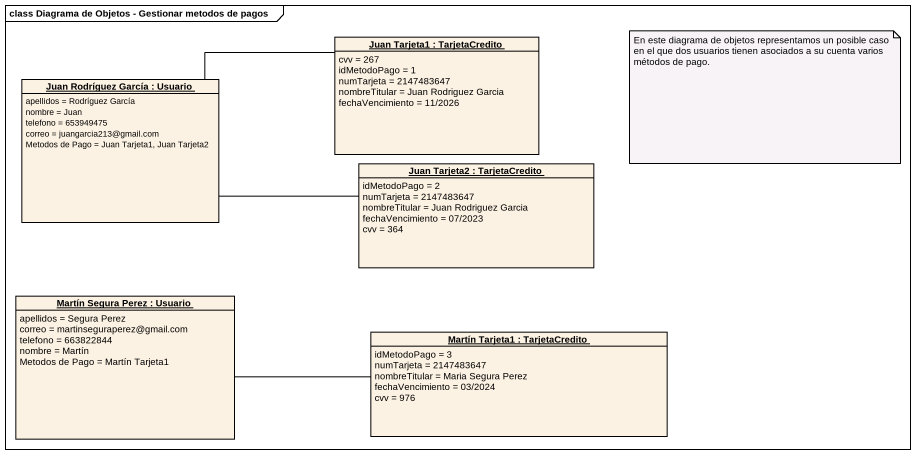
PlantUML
@startuml
mainframe class Diagrama de Objetos - Gestionar metodos de pagos
hide circle
hide empty members
object "Juan Tarjeta1 : TarjetaCredito" as Juan_Tarjeta1 {
  cvv = 267
  idMetodoPago = 1
  numTarjeta = 2147483647
  nombreTitular = Juan Rodriguez Garcia
  fechaVencimiento = 11/2026
}
object "Juan Rodríguez García : Usuario" as Juan_Rodríguez_García {
  apellidos = Rodríguez García
  nombre = Juan
  telefono = 653949475
  correo = juangarcia213@gmail.com
  Metodos de Pago = Juan Tarjeta1, Juan Tarjeta2
}
object "Juan Tarjeta2 : TarjetaCredito" as Juan_Tarjeta2 {
  idMetodoPago = 2
  numTarjeta = 2147483647
  nombreTitular = Juan Rodriguez Garcia
  fechaVencimiento = 07/2023
  cvv = 364
}
object "Martín Segura Perez : Usuario" as Martín_Segura_Perez {
  apellidos = Segura Perez
  correo = martinseguraperez@gmail.com
  telefono = 663822844
  nombre = Martín
  Metodos de Pago = Martín Tarjeta1
}
object "Martín Tarjeta1 : TarjetaCredito" as Martín_Tarjeta1 {
  idMetodoPago = 3
  numTarjeta = 2147483647
  nombreTitular = Maria Segura Perez
  fechaVencimiento = 03/2024
  cvv = 976
}
Juan_Tarjeta1 -left- Juan_Rodríguez_García
Juan_Tarjeta2 -left- Juan_Rodríguez_García
Martín_Tarjeta1 -left- Martín_Segura_Perez
note as N1
  En este diagrama de objetos representamos un posible caso en el que dos usuarios tienen asociados a su cuenta varios métodos de pago.
end note
@enduml
